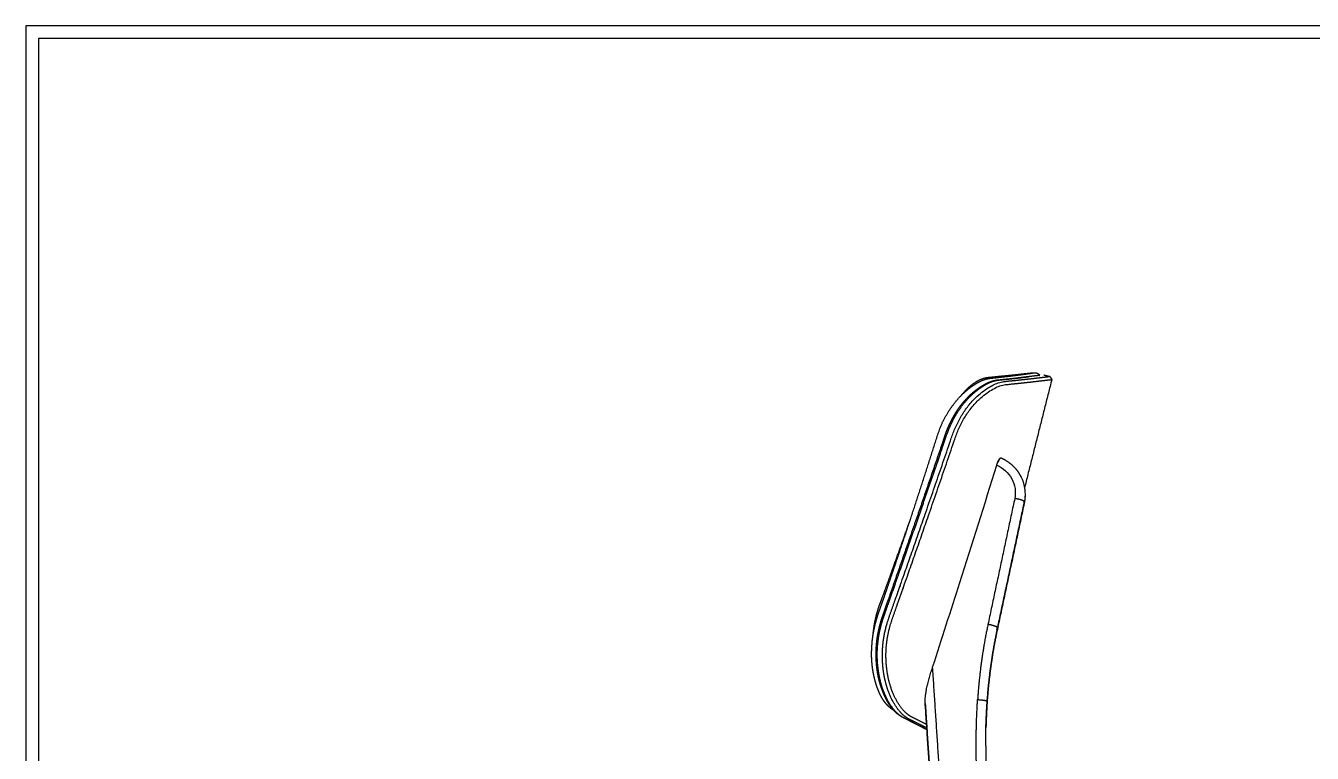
# Model space of a CAD drawing. Header units: millimetres. Extents: x 0 to 2008, y 0 to 2841.
# Drawn here: x 0 to 1004, y 2273 to 2841 of the extents above; entities that cross this region are included whole.
import ezdxf

# ---------------------------------------------------------------- set-up
doc = ezdxf.new("R2010")
doc.units = ezdxf.units.MM
doc.header["$MEASUREMENT"] = 0
doc.layers.add('3052 Søborg Wood full upholstered', color=7, linetype='Continuous', true_color=0x000000)
doc.layers.add('Layout Large', color=7, linetype='Continuous', true_color=0x000000)

msp = doc.modelspace()

# ---------------------------------------------------------------- linework, layer by layer
at = {"layer": '3052 Søborg Wood full upholstered'}
for points, weights, knots in [([(663.3, 2374.4), (663.5, 2374.8), (663.6, 2375.3), (663.7, 2375.7), (663.8, 2376.2), (663.9, 2376.6), (664.1, 2377.1), (664.2, 2377.5), (664.3, 2378), (664.5, 2378.4), (664.5, 2378.6), (664.6, 2378.9), (664.7, 2379.1), (664.7, 2379.3), (664.8, 2379.5), (664.9, 2379.7), (665, 2380.2), (665.1, 2380.6), (665.3, 2381), (665.4, 2381.4), (665.6, 2381.8), (665.7, 2382.3), (666, 2383.1), (666.3, 2383.9), (666.6, 2384.7), (667.7, 2387.9), (668.8, 2391.2), (670, 2394.4), (672.2, 2400.9), (674.5, 2407.5), (676.7, 2414), (681.1, 2427), (685.5, 2440), (689.8, 2453.1), (694.1, 2466.1), (698.4, 2479.2), (702.6, 2492.3), (704.7, 2498.8), (706.8, 2505.3), (708.9, 2511.9), (709.9, 2515.1), (711, 2518.4), (712, 2521.7), (712.1, 2522.1), (712.3, 2522.6), (712.4, 2523), (712.6, 2523.4), (712.7, 2523.9), (712.9, 2524.3), (713.2, 2525.1), (713.5, 2526), (713.8, 2526.8), (714.5, 2528.5), (715.2, 2530.1), (716, 2531.8), (716.4, 2532.5), (716.8, 2533.3), (717.2, 2534.1), (717.4, 2534.5), (717.6, 2534.9), (717.8, 2535.2), (717.9, 2535.4), (718, 2535.6), (718.2, 2535.8), (718.3, 2536), (718.4, 2536.2), (718.5, 2536.4), (719.4, 2537.9), (720.3, 2539.4), (721.2, 2540.9), (722.2, 2542.2), (723.1, 2543.6), (724.1, 2544.9), (725.1, 2546.2), (726, 2547.4), (727.1, 2548.6), (728, 2549.7), (729, 2550.8), (730.1, 2551.9), (730.6, 2552.4), (731, 2552.9), (731.5, 2553.3), (731.8, 2553.6), (732, 2553.8), (732.3, 2554), (732.5, 2554.2), (732.8, 2554.5), (733, 2554.7), (734.9, 2556.4), (736.8, 2558), (738.7, 2559.3), (740.6, 2560.7), (742.5, 2561.8), (744.3, 2562.7), (745.2, 2563.2), (746.2, 2563.6), (747.1, 2564), (747.5, 2564.1), (748, 2564.3), (748.5, 2564.5), (748.7, 2564.5), (748.9, 2564.6), (749.2, 2564.7), (749.4, 2564.7), (749.6, 2564.8), (749.8, 2564.9), (750.7, 2565.1), (751.7, 2565.3), (752.6, 2565.4), (752.9, 2565.4), (753.3, 2565.4), (753.7, 2565.5), (754, 2565.5), (754.4, 2565.6), (754.7, 2565.6), (756.1, 2565.8), (757.5, 2565.9), (758.8, 2566.1), (763.4, 2566.6), (767.9, 2567.1), (772.4, 2567.7), (776.3, 2568.2), (779.3, 2568.6), (781.6, 2568.9), (782.7, 2569.1), (783.7, 2569.2), (784.8, 2569.4), (785.1, 2569.4), (785.6, 2569.5), (785.8, 2569.5), (786, 2569.6), (786, 2569.6), (786.1, 2569.6), (786.1, 2569.6)], [0.999999999988, 0.99998319473, 0.999983194734, 1, 0.9999833799, 0.9999833799, 1, 0.999983243256, 0.999983243256, 1, 0.999995851133, 0.999995851133, 1, 0.999995454361, 0.999995454361, 1, 0.999972445973, 0.999972445973, 1, 0.999991802409, 0.999991802409, 1, 1, 1, 1, 0.999999540411, 0.999999540411, 1, 0.999998122028, 0.999998122028, 1, 0.999993033856, 0.999993033856, 1, 0.999994484517, 0.999994484517, 1, 0.999998862566, 0.999998862566, 1, 0.999999595574, 0.999999595574, 1, 0.999975349049, 0.999975349049, 1, 0.999969775095, 0.999969775095, 1, 0.999882361126, 0.999882361126, 1, 0.999522521715, 0.999522521715, 1, 0.999884331934, 0.999884331934, 1, 0.999967397314, 0.999967397314, 1, 0.999997772902, 0.999997772902, 1, 0.999997986003, 0.999997986003, 1, 0.999691334122, 0.999691334122, 1, 0.999675907275, 0.999675907275, 1, 0.999654343801, 0.999654343801, 1, 0.999613204882, 0.999613204882, 1, 0.999932731161, 0.999932731161, 1, 0.999986901588, 0.999986901588, 1, 0.999984948388, 0.999984948388, 1, 1, 1, 1, 1, 1, 1, 0.99924582898, 0.99924582898, 1, 0.999756514166, 0.999756514166, 1, 0.999912671704, 0.999912671704, 1, 0.999916349933, 0.999916349933, 1, 1, 1, 1, 0.999999401428, 0.999999401428, 1, 1, 1, 1, 0.999999102509, 0.999999102509, 1, 0.999987358808, 0.999987358808, 1, 1, 1, 1, 1, 1, 1, 1, 1, 1, 1, 0.999978365893, 0.999978365893, 1], [267.480731, 267.480731, 267.480731, 267.480731, 268.875455, 268.875455, 268.875455, 270.269446, 270.269446, 270.269446, 271.66289, 271.66289, 271.66289, 272.358267, 272.358267, 272.358267, 273.048814, 273.048814, 273.048814, 274.386338, 274.386338, 274.386338, 275.699988, 275.699988, 275.699988, 278.300719, 278.300719, 278.300719, 288.624167, 288.624167, 288.624167, 309.267488, 309.267488, 309.267488, 350.52205, 350.52205, 350.52205, 391.739628, 391.739628, 391.739628, 412.33643, 412.33643, 412.33643, 422.63529, 422.63529, 422.63529, 424.002195, 424.002195, 424.002195, 425.37604, 425.37604, 425.37604, 428.104501, 428.104501, 428.104501, 433.477953, 433.477953, 433.477953, 436.115183, 436.115183, 436.115183, 437.422797, 437.422797, 437.422797, 438.086093, 438.086093, 438.086093, 438.749481, 438.749481, 438.749481, 443.98962, 443.98962, 443.98962, 448.983247, 448.983247, 448.983247, 453.700262, 453.700262, 453.700262, 458.129877, 458.129877, 458.129877, 460.205014, 460.205014, 460.205014, 461.202377, 461.202377, 461.202377, 462.182447, 462.182447, 462.182447, 473.064018, 473.064018, 473.064018, 483.909839, 483.909839, 483.909839, 486.932487, 486.932487, 486.932487, 488.388946, 488.388946, 488.388946, 489.110156, 489.110156, 489.110156, 489.811838, 489.811838, 489.811838, 495.097038, 495.097038, 495.097038, 496.195273, 496.195273, 496.195273, 498.809256, 498.809256, 498.809256, 502.913325, 502.913325, 502.913325, 516.640911, 516.640911, 516.640911, 558.460218, 558.460218, 558.460218, 579.359066, 579.359066, 589.800735, 589.800735, 600.193242, 600.193242, 600.193242, 600.358909, 600.358909, 600.358909, 600.358909]), ([(666.9, 2330.1), (666.5, 2332.1), (665.7, 2336), (664.7, 2344.1), (664.5, 2352.2), (665.3, 2360.6), (666.6, 2368.9), (668.3, 2375), (669.6, 2379), (669.8, 2379.4), (669.9, 2379.9), (670.1, 2380.3), (670.8, 2382.4), (679.2, 2406.1), (695.1, 2451.7), (710.3, 2496.1), (718.1, 2518.9), (718.4, 2519.8), (718.5, 2520), (718.5, 2520.2), (718.6, 2520.4), (718.7, 2520.6), (718.8, 2520.8), (718.8, 2521.1), (719.4, 2522.6), (720.5, 2525.6), (723, 2531.4), (726, 2536.9), (729.4, 2542), (732.1, 2545.7), (734.6, 2548.5), (736.6, 2550.7), (737.6, 2551.7), (738.2, 2552.2), (739.4, 2553.4), (743.9, 2557.3), (750.1, 2561.3), (755.3, 2563.3), (757.7, 2563.8), (758.6, 2563.9), (758.9, 2564), (759.1, 2564), (759.1, 2564), (759.3, 2564), (759.6, 2564.1), (760.3, 2564.1), (760.8, 2564.2), (761.3, 2564.2), (761.4, 2564.3), (761.6, 2564.3), (761.8, 2564.3), (768.8, 2565), (775.8, 2565.8), (782.7, 2566.6)], [1, 1, 1, 1, 1, 1, 1, 1, 1, 0.9999977179, 0.9999977179, 1, 1, 1, 1, 1, 1, 1, 1, 1, 1, 1, 1, 1, 1, 1, 1, 1, 1, 1, 1, 1, 1, 1, 1, 1, 1, 1, 1, 1, 1, 1, 1, 1, 1, 1, 1, 1, 1, 1, 1, 0.999985735318, 0.999985735318, 1], [77.191486, 77.191486, 77.191486, 77.191486, 83.211973, 89.166251, 101.57194, 107.733749, 114.232247, 126.810311, 126.810311, 126.810311, 128.168621, 128.168621, 128.168621, 134.931895, 204.187756, 274.343203, 277.039741, 277.039741, 277.039741, 277.714055, 277.714055, 277.714055, 278.380596, 278.380596, 278.380596, 283.279635, 288.034116, 297.425432, 301.827373, 306.546047, 310.999141, 313.22695, 315.403275, 315.403275, 315.403275, 322.355957, 340.796133, 350.714853, 355.180981, 356.657322, 357.415045, 357.415045, 357.415045, 357.960945, 358.506845, 359.598646, 362.751733, 362.751733, 362.751733, 364.066493, 364.066493, 364.066493, 385.139545, 385.139545, 385.139545, 385.139545]), ([(671, 2329.1), (670.5, 2331.1), (669.7, 2335), (668.7, 2343.1), (668.5, 2351.4), (669.2, 2359.6), (670.2, 2365.7), (671.6, 2371.9), (672.9, 2376), (673.6, 2378), (673.7, 2378.4), (673.9, 2378.9), (674, 2379.3), (687.3, 2416.9), (703.1, 2462.2), (719.1, 2508.7), (722.1, 2517.5), (722.5, 2518.8), (722.6, 2519), (722.6, 2519.2), (722.7, 2519.4), (722.8, 2519.6), (722.9, 2519.8), (722.9, 2520), (723.4, 2521.5), (724.6, 2524.5), (727.2, 2530.5), (731, 2537.4), (735.6, 2544), (739.6, 2548.4), (741.6, 2550.4), (742.4, 2551.1), (743.8, 2552.4), (749.8, 2557.5), (756.6, 2561.3), (761.8, 2562.6), (763.1, 2562.8), (763.5, 2562.9), (763.6, 2562.9), (763.8, 2562.9), (764.2, 2562.9), (764.8, 2563), (765.4, 2563.1), (765.7, 2563.1), (765.9, 2563.1), (766.1, 2563.1), (766.3, 2563.2), (767.2, 2563.3), (775.3, 2564.1), (786.2, 2565.3), (795.4, 2566.4), (798.9, 2566.8), (799.4, 2566.9), (799.4, 2566.9)], [1, 1, 1, 1, 1, 1, 1, 1, 1, 1, 0.999997149791, 0.999997149791, 1, 1, 1, 1, 1, 1, 1, 1, 1, 1, 1, 1, 1, 1, 1, 1, 1, 1, 1, 1, 1, 1, 1, 1, 1, 1, 1, 1, 1, 1, 1, 1, 1, 1, 1, 1, 1, 1, 1, 1, 1, 1], [72.774298, 72.774298, 72.774298, 72.774298, 78.91307, 84.821831, 97.259087, 103.626565, 109.588455, 115.886084, 122.430423, 122.430423, 122.430423, 123.788874, 123.788874, 123.788874, 244.536549, 268.739267, 272.704573, 272.704573, 272.704573, 273.379149, 273.379149, 273.379149, 274.045765, 274.045765, 274.045765, 278.80677, 283.729012, 293.390379, 302.410081, 307.935552, 311.118366, 311.118366, 311.118366, 318.804214, 344.575594, 351.035665, 353.583924, 353.583924, 353.583924, 354.248798, 354.913672, 356.24342, 358.986186, 358.986186, 358.986186, 360.31694, 360.31694, 360.31694, 366.965787, 422.376358, 461.275143, 500.438044, 520.654521, 520.654521, 520.654521, 520.654521]), ([(673.7, 2329.8), (673.2, 2331.8), (672.5, 2335.6), (671.5, 2343.4), (671.2, 2357.4), (673.6, 2369.4), (676.2, 2377), (676.4, 2377.5), (676.5, 2377.9), (676.6, 2378.3), (690, 2415.9), (705.7, 2461.2), (721.7, 2507.7), (724.7, 2516.5), (725.1, 2517.8), (725.2, 2518), (725.2, 2518.2), (725.3, 2518.4), (725.4, 2518.6), (725.4, 2518.8), (725.5, 2519), (726, 2520.5), (727.1, 2523.4), (729.6, 2529.1), (733.2, 2535.7), (737.7, 2542.1), (741.5, 2546.3), (743.5, 2548.3), (744.3, 2549), (745.6, 2550.3), (751.5, 2555.2), (758.1, 2559), (763.3, 2560.3), (764.6, 2560.4), (764.9, 2560.5), (765, 2560.5), (765.2, 2560.5), (765.6, 2560.6), (766.2, 2560.6), (766.8, 2560.7), (767.1, 2560.7), (767.3, 2560.7), (767.5, 2560.7), (767.7, 2560.8), (768.6, 2560.9), (776.8, 2561.7), (787.7, 2562.9), (796.8, 2564), (800.3, 2564.4), (800.9, 2564.4), (800.9, 2564.4)], [1, 1, 1, 1, 1, 1, 1, 0.99999737395, 0.99999737395, 1, 1, 1, 1, 1, 1, 1, 1, 1, 1, 1, 1, 1, 1, 1, 1, 1, 1, 1, 1, 1, 1, 1, 1, 1, 1, 1, 1, 1, 1, 1, 1, 1, 1, 1, 1, 1, 1, 1, 1, 1, 1], [69.967738, 69.967738, 69.967738, 69.967738, 75.924805, 81.647817, 93.659068, 117.878952, 117.878952, 117.878952, 119.217611, 119.217611, 119.217611, 239.965286, 264.168003, 268.13331, 268.13331, 268.13331, 268.807886, 268.807886, 268.807886, 269.474502, 269.474502, 269.474502, 274.03785, 278.760688, 288.051062, 296.751292, 302.093898, 305.17923, 305.17923, 305.17923, 312.865077, 338.636457, 345.096529, 347.644787, 347.644787, 347.644787, 348.309661, 348.974535, 350.304283, 353.04705, 353.04705, 353.04705, 354.377803, 354.377803, 354.377803, 361.02665, 416.437222, 455.336006, 494.498907, 514.715384, 514.715384, 514.715384, 514.715384]), ([(717.8, 2521.2), (718, 2521.8), (718.2, 2522.5), (718.4, 2523.1), (718.8, 2524.2), (719.3, 2525.3), (719.7, 2526.4), (720.4, 2528.1), (721.2, 2529.8), (722.1, 2531.5), (723.2, 2533.8), (724.4, 2536), (725.7, 2538.2), (727.7, 2541.3), (729.7, 2544.2), (731.9, 2546.8), (732.6, 2547.6), (733.4, 2548.5), (734.1, 2549.3), (734.7, 2549.9), (735.3, 2550.5), (735.9, 2551.1), (736.2, 2551.4), (736.5, 2551.8), (736.9, 2552.1), (738.1, 2553.2), (739.3, 2554.3), (740.6, 2555.3), (743.9, 2558), (747.1, 2560.1), (750.2, 2561.6), (751.8, 2562.4), (753.5, 2563), (755.1, 2563.5), (755.7, 2563.7), (756.5, 2563.8), (757.2, 2563.9), (757.4, 2564), (757.6, 2564), (757.9, 2564.1), (758, 2564.1), (758.1, 2564.1), (758.2, 2564.1)], [1, 0.999954901268, 0.999954901268, 1, 0.999867393498, 0.999867393498, 1, 0.999631941858, 0.999631941858, 1, 0.999284427054, 0.999284427054, 1, 1, 1, 1, 0.999757635196, 0.999757635196, 1, 0.999852389533, 0.999852389533, 1, 0.999954259286, 0.999954259286, 1, 0.999581183822, 0.999581183822, 1, 1, 1, 1, 1, 1, 1, 0.999202693724, 0.999202693724, 1, 0.99989506967, 0.99989506967, 1, 0.999971897152, 0.999971897152, 1], [257.049253, 257.049253, 257.049253, 257.049253, 259.091272, 259.091272, 259.091272, 262.56755, 262.56755, 262.56755, 268.25246, 268.25246, 268.25246, 275.84582, 275.84582, 275.84582, 288.252038, 288.252038, 288.252038, 291.685622, 291.685622, 291.685622, 294.129163, 294.129163, 294.129163, 295.582998, 295.582998, 295.582998, 300.51875, 300.51875, 300.51875, 319.288827, 319.288827, 319.288827, 329.390701, 329.390701, 329.390701, 331.558645, 331.558645, 331.558645, 332.254721, 332.254721, 332.254721, 332.607708, 332.607708, 332.607708, 332.607708]), ([(729.7, 2551.5), (730.9, 2552.9), (732.1, 2554.3), (733.4, 2555.6), (735.2, 2557.5), (736.9, 2559.1), (738.7, 2560.5), (739.1, 2560.8), (739.6, 2561.2), (740, 2561.5), (740.2, 2561.6), (740.4, 2561.8), (740.7, 2561.9), (740.9, 2562.1), (741.1, 2562.2), (741.3, 2562.3), (742.1, 2562.9), (742.9, 2563.4), (743.8, 2563.8), (745.5, 2564.7), (747.2, 2565.4), (749, 2565.8), (749.4, 2565.9), (749.9, 2566), (750.3, 2566.1), (750.5, 2566.1), (750.8, 2566.1), (751, 2566.1), (751.2, 2566.2), (751.4, 2566.2), (751.6, 2566.2), (752.3, 2566.3), (753.1, 2566.3), (753.8, 2566.4), (755.2, 2566.5), (756.5, 2566.7), (757.9, 2566.8), (762.6, 2567.3), (767.2, 2567.7), (771.8, 2568.2), (775.8, 2568.6), (778.9, 2569), (781.3, 2569.2), (782.5, 2569.4), (783.6, 2569.5), (784.8, 2569.6), (785.2, 2569.6), (785.8, 2569.7), (786.1, 2569.7), (786.4, 2569.7), (786.5, 2569.7), (786.7, 2569.8), (786.9, 2569.8), (787, 2569.8), (787.2, 2569.8), (787.3, 2569.8), (787.6, 2569.8), (787.7, 2569.8), (787.9, 2569.8), (788.3, 2569.7), (788.7, 2569.6), (789.3, 2569.5), (790.3, 2569), (791, 2568.5), (791.5, 2567.9)], [1, 0.999469207009, 0.999469207009, 1, 1, 1, 1, 0.99986860313, 0.99986860313, 1, 0.999942202586, 0.999942202586, 1, 0.999962828832, 0.999962828832, 1, 0.999142652402, 0.999142652402, 1, 1, 1, 1, 0.999585410584, 0.999585410584, 1, 0.999829737922, 0.999829737922, 1, 0.999939946203, 0.999939946203, 1, 1, 1, 1, 0.999999548651, 0.999999548651, 1, 0.9999959669, 0.9999959669, 1, 1, 1, 1, 1, 1, 1, 1, 1, 1, 1, 1, 1, 1, 1, 1, 1, 1, 1, 1, 1, 1, 1, 1, 1, 1], [0, 0, 0, 0, 5.548227, 5.548227, 5.548227, 16.281046, 16.281046, 16.281046, 17.924379, 17.924379, 17.924379, 18.721323, 18.721323, 18.721323, 19.460387, 19.460387, 19.460387, 22.374379, 22.374379, 22.374379, 32.566415, 32.566415, 32.566415, 33.920117, 33.920117, 33.920117, 34.614562, 34.614562, 34.614562, 35.229221, 35.229221, 35.229221, 40.427615, 40.427615, 40.427615, 44.590321, 44.590321, 44.590321, 58.583089, 58.583089, 58.583089, 100.288447, 100.288447, 100.288447, 121.123316, 121.123316, 131.541085, 131.541085, 141.999568, 141.999568, 141.999568, 149.440606, 149.440606, 153.131921, 153.131921, 158.054878, 158.054878, 158.054878, 158.322186, 158.622109, 159.188201, 159.710913, 160.258075, 162.441251, 162.441251, 162.441251, 162.441251]), ([(758.2, 2564.1), (758.3, 2564.1), (758.4, 2564.1), (758.5, 2564.1), (758.5, 2564.1), (758.6, 2564.1), (758.7, 2564.1), (758.8, 2564.2), (759, 2564.2), (759.1, 2564.2), (759.6, 2564.2), (760, 2564.3), (760.4, 2564.3)], [1, 0.999989195864, 0.999989195864, 1, 1, 1, 1, 1, 1, 1, 1, 1, 1], [0, 0, 0, 0, 0.24924, 0.24924, 0.24924, 0.796897, 0.796897, 0.796897, 1.888885, 1.888885, 1.888885, 5.038646, 5.038646, 5.038646, 5.038646]), ([(760.4, 2564.3), (760.6, 2564.4), (760.8, 2564.4), (760.9, 2564.4), (763.3, 2564.6), (765.6, 2564.9), (767.9, 2565.1), (772.3, 2565.6), (776.7, 2566.1), (781.1, 2566.7), (784.4, 2567.1), (787.8, 2567.5), (791.2, 2567.9), (791.2, 2567.9), (791.2, 2567.9), (791.2, 2567.9)], [1, 1, 1, 1, 0.999998284861, 0.999998284861, 1, 0.99999437045, 0.99999437045, 1, 0.999997689777, 0.999997689777, 1, 1, 1, 1], [5.038646, 5.038646, 5.038646, 5.038646, 6.348204, 6.348204, 6.348204, 13.334718, 13.334718, 13.334718, 26.595767, 26.595767, 26.595767, 36.772846, 36.772846, 36.772846, 36.788146, 36.788146, 36.788146, 36.788146]), ([(668.7, 2379.2), (668.7, 2379.4), (668.8, 2379.6), (668.9, 2379.8), (669, 2380), (669, 2380.2), (669.1, 2380.4), (669.8, 2382.5), (670.6, 2384.6), (671.3, 2386.8), (678.9, 2408.4), (686.4, 2430), (693.9, 2451.6), (701.5, 2473.5), (709, 2495.5), (716.5, 2517.4), (716.8, 2518.3), (717, 2519.1), (717.3, 2519.9), (717.4, 2520.2), (717.5, 2520.4), (717.5, 2520.6)], [1, 0.999996842951, 0.999996842951, 1, 1, 1, 1, 0.999999978035, 0.999999978035, 1, 0.99999783938, 0.99999783938, 1, 0.999998006446, 0.999998006446, 1, 1, 1, 1, 1, 1, 1], [106.708627, 106.708627, 106.708627, 106.708627, 107.391218, 107.391218, 107.391218, 108.066049, 108.066049, 108.066049, 114.772244, 114.772244, 114.772244, 183.443715, 183.443715, 183.443715, 253.007415, 253.007415, 253.007415, 255.70349, 255.70349, 255.70349, 256.377816, 256.377816, 256.377816, 256.377816]), ([(759.8, 2502.1), (759.9, 2502.2), (760, 2502.3), (760, 2502.4), (760.1, 2502.5), (760.2, 2502.6), (760.2, 2502.6), (760.7, 2503.1), (761.1, 2503.4), (761.5, 2503.3), (761.6, 2503.3), (761.7, 2503.2)], [1, 0.999632998096, 0.999632998096, 1, 0.99966144957, 0.99966144957, 1, 1, 1, 1, 1, 1], [0, 0, 0, 0, 0.371339, 0.371339, 0.371339, 0.649722, 0.649722, 0.649722, 3.868727, 3.868727, 4.755067, 4.755067, 4.755067, 4.755067]), ([(761.7, 2503.2), (764.6, 2501.8), (767.3, 2500), (769.7, 2497.9), (772.4, 2495.5), (774.6, 2492.7), (776.3, 2489.6)], [0.9999999948, 0.99272935655, 0.992729358283, 1, 1, 1, 1], [4.755067, 4.755067, 4.755067, 4.755067, 14.446122, 14.446122, 14.446122, 25.137158, 25.137158, 25.137158, 25.137158]), ([(758, 2497.7), (758.1, 2498.2), (758.3, 2498.6), (758.4, 2499.1), (758.5, 2499.2), (758.5, 2499.4), (758.6, 2499.6)], [1, 1, 1, 1, 0.999964627864, 0.999964627864, 1], [0, 0, 0, 0, 1.432826, 1.432826, 1.432826, 1.961888, 1.961888, 1.961888, 1.961888]), ([(661.4, 2364.9), (661.4, 2365), (661.4, 2365.1), (661.4, 2365.2), (661.6, 2367), (661.8, 2368.9), (662.1, 2370.7), (662.1, 2371.1), (662.2, 2371.6), (662.3, 2372.1), (662.3, 2372.5), (662.4, 2373), (662.5, 2373.4), (662.6, 2374.3), (662.8, 2375.2), (663, 2376.1), (663.7, 2379.6), (664.6, 2383.1), (665.8, 2386.6), (665.9, 2387), (666.1, 2387.4), (666.2, 2387.9), (666.4, 2388.3), (666.5, 2388.7), (666.7, 2389.1), (667, 2389.9), (667.3, 2390.7), (667.6, 2391.5), (668.2, 2393.2), (668.8, 2394.8), (669.4, 2396.4), (671.7, 2402.8), (674.1, 2409.3), (676.4, 2415.8), (681.2, 2429), (686, 2442.3), (690.6, 2455.6)], [1, 1, 1, 1, 0.999769475159, 0.999769475159, 1, 0.999988087322, 0.999988087322, 1, 0.999988437046, 0.999988437046, 1, 0.999910609035, 0.999910609035, 1, 0.998669851547, 0.998669851547, 1, 0.999983792689, 0.999983792689, 1, 0.999987319988, 0.999987319988, 1, 1, 1, 1, 0.999999960948, 0.999999960948, 1, 0.999999062235, 0.999999062235, 1, 0.999994614219, 0.999994614219, 1], [281.121368, 281.121368, 281.121368, 281.121368, 281.446721, 281.446721, 281.446721, 286.985078, 286.985078, 286.985078, 288.375708, 288.375708, 288.375708, 289.756946, 289.756946, 289.756946, 292.458425, 292.458425, 292.458425, 303.325895, 303.325895, 303.325895, 304.686785, 304.686785, 304.686785, 306.02631, 306.02631, 306.02631, 308.625295, 308.625295, 308.625295, 313.787084, 313.787084, 313.787084, 334.438722, 334.438722, 334.438722, 376.706686, 376.706686, 376.706686, 376.706686]), ([(677.6, 2306.3), (677.6, 2306.3), (677.5, 2306.4), (677.5, 2306.4), (677.1, 2306.6), (676.7, 2306.9), (676.3, 2307.1), (675.6, 2307.7), (674.8, 2308.2), (674.1, 2308.9), (672.7, 2310.1), (671.4, 2311.6), (670.2, 2313.2), (669.9, 2313.6), (669.6, 2314), (669.4, 2314.4), (669.2, 2314.6), (669.1, 2314.8), (668.9, 2315.1), (668.8, 2315.3), (668.7, 2315.5), (668.5, 2315.7), (668, 2316.7), (667.4, 2317.7), (666.9, 2318.7), (665.9, 2320.8), (665, 2323.1), (664.1, 2325.6), (663.3, 2328.1), (662.6, 2330.8), (662, 2333.6), (661.7, 2335.1), (661.4, 2336.5), (661.2, 2338), (660.9, 2339.6), (660.8, 2341.2), (660.6, 2342.7), (660.5, 2344.4), (660.4, 2346), (660.3, 2347.7), (660.3, 2349.4), (660.3, 2351.1), (660.3, 2352.8), (660.4, 2354.6), (660.5, 2356.3), (660.6, 2358.1), (660.7, 2359.9), (660.9, 2361.7), (661.2, 2363.5), (661.4, 2365.3), (661.7, 2367.1), (662.1, 2369), (662.4, 2370.3), (662.7, 2371.7), (663, 2373), (663.1, 2373.5), (663.2, 2373.9), (663.3, 2374.4)], [1, 1, 1, 1, 0.999631261362, 0.999631261362, 1, 0.998726116476, 0.998726116476, 1, 1, 1, 1, 0.999821675982, 0.999821675982, 1, 0.999933742782, 0.999933742782, 1, 0.999947546493, 0.999947546493, 1, 0.999498604642, 0.999498604642, 1, 1, 1, 1, 1, 1, 1, 0.99971170123, 0.99971170123, 1, 0.999715840241, 0.999715840241, 1, 0.999732483895, 0.999732483895, 1, 0.99973449663, 0.99973449663, 1, 0.999733936952, 0.999733936952, 1, 0.999734855545, 0.999734855545, 1, 0.999732491568, 0.999732491568, 1, 0.999848394972, 0.999848394972, 1, 0.999983349054, 0.99998334905, 0.999999999988], [183.79921, 183.79921, 183.79921, 183.79921, 183.933016, 183.933016, 183.933016, 185.33936, 185.33936, 185.33936, 188.172742, 188.172742, 188.172742, 198.344236, 198.344236, 198.344236, 199.840895, 199.840895, 199.840895, 200.606837, 200.606837, 200.606837, 201.419518, 201.419518, 201.419518, 204.797517, 204.797517, 204.797517, 215.505229, 215.505229, 215.505229, 226.315611, 226.315611, 226.315611, 230.817316, 230.817316, 230.817316, 235.538837, 235.538837, 235.538837, 240.482666, 240.482666, 240.482666, 245.622544, 245.622544, 245.622544, 250.930883, 250.930883, 250.930883, 256.369997, 256.369997, 256.369997, 261.902978, 261.902978, 261.902978, 266.084457, 266.084457, 266.084457, 267.480731, 267.480731, 267.480731, 267.480731]), ([(665.9, 2330.7), (665.3, 2333.4), (664.8, 2336.3), (664.4, 2339.3), (664.2, 2341.2), (664, 2343.2), (663.9, 2345.2), (663.8, 2347.1), (663.7, 2348.9), (663.7, 2350.8), (663.8, 2354.1), (664, 2357.5), (664.4, 2360.8), (664.8, 2364.1), (665.4, 2367.4), (666.2, 2370.6), (666.6, 2372.2), (667, 2373.8), (667.5, 2375.5), (667.7, 2376.3), (668, 2377.1), (668.2, 2377.9), (668.4, 2378.3), (668.5, 2378.7), (668.7, 2379.2)], [1, 1, 1, 1, 0.999588071976, 0.999588071976, 1, 0.999655707432, 0.999655707432, 1, 0.998933837118, 0.998933837118, 1, 0.998992825867, 0.998992825867, 1, 0.999735848264, 0.999735848264, 1, 0.999931500834, 0.999931500834, 1, 0.999982452726, 0.999982452726, 1], [56.07965, 56.07965, 56.07965, 56.07965, 66.244885, 66.244885, 66.244885, 72.205692, 72.205692, 72.205692, 77.800247, 77.800247, 77.800247, 87.871578, 87.871578, 87.871578, 97.769997, 97.769997, 97.769997, 102.835956, 102.835956, 102.835956, 105.407456, 105.407456, 105.407456, 106.708627, 106.708627, 106.708627, 106.708627]), ([(684.3, 2300.9), (684, 2301.1), (683.8, 2301.2), (683.5, 2301.4), (681.6, 2302.5), (679.9, 2303.9), (678.2, 2305.6), (675.6, 2308.4), (673.2, 2311.9), (671.1, 2316.2), (669, 2320.4), (667.2, 2325.3), (665.9, 2330.7)], [0.999999999857, 0.999800686084, 0.999800686131, 1, 1, 1, 1, 1, 1, 1, 1, 1, 1], [0.769548, 0.769548, 0.769548, 0.769548, 1.727843, 1.727843, 1.727843, 14.735736, 14.735736, 14.735736, 35.433159, 35.433159, 35.433159, 56.07965, 56.07965, 56.07965, 56.07965]), ([(703.4, 2291.3), (697.7, 2294.3), (692, 2297.2), (686.3, 2300), (686, 2300.2), (685.7, 2300.3), (685.3, 2300.5), (685.2, 2300.6), (685.1, 2300.6), (684.9, 2300.7), (684.7, 2300.8), (682.7, 2301.9), (678.1, 2305.7), (671.8, 2314.8), (668.2, 2324.6), (666.9, 2330.1)], [1, 0.999992879898, 0.999992879898, 1, 1, 1, 1, 0.999973283088, 0.999973283088, 1, 1, 1, 1, 1, 1, 1], [0, 0, 0, 0, 19.206742, 19.206742, 19.206742, 21.605285, 21.605285, 21.605285, 22.068401, 22.068401, 22.068401, 23.974013, 36.696531, 56.968605, 77.191486, 77.191486, 77.191486, 77.191486]), ([(703.2, 2295.3), (699.8, 2297), (696.4, 2298.7), (693, 2300.4), (692.7, 2300.5), (692.3, 2300.7), (692, 2300.9), (691.9, 2300.9), (691.7, 2301), (691.6, 2301.1), (691.3, 2301.2), (689.4, 2302.3), (684.8, 2305.9), (678.6, 2314.9), (675, 2324.5), (673.7, 2329.8)], [1, 0.999997552202, 0.999997552202, 1, 1, 1, 1, 0.999976229068, 0.999976229068, 1, 1, 1, 1, 1, 1, 1], [0, 0, 0, 0, 11.392141, 11.392141, 11.392141, 13.820146, 13.820146, 13.820146, 14.282602, 14.282602, 14.282602, 16.195213, 28.978658, 49.514089, 69.967738, 69.967738, 69.967738, 69.967738]), ([(703.4, 2292.6), (699.1, 2294.7), (694.9, 2296.8), (690.7, 2298.9), (690.3, 2299.1), (690, 2299.2), (689.7, 2299.4), (689.6, 2299.5), (689.4, 2299.5), (689.3, 2299.6), (689, 2299.7), (687, 2300.8), (682.4, 2304.6), (676, 2313.7), (672.3, 2323.6), (671, 2329.1)], [1, 0.999996203948, 0.999996203948, 1, 1, 1, 1, 0.999976149501, 0.999976149501, 1, 1, 1, 1, 1, 1, 1], [0, 0, 0, 0, 14.192571, 14.192571, 14.192571, 16.620576, 16.620576, 16.620576, 17.089162, 17.089162, 17.089162, 19.001772, 31.785218, 52.320649, 72.774298, 72.774298, 72.774298, 72.774298]), ([(684.8, 2300.7), (684.7, 2300.7), (684.6, 2300.8), (684.6, 2300.8), (684.5, 2300.8), (684.4, 2300.9), (684.3, 2300.9)], [1, 1, 1, 1, 0.999976660701, 0.999976660696, 0.999999999983], [0, 0, 0, 0, 0.510636, 0.510636, 0.510636, 0.7695481, 0.7695481, 0.7695481, 0.7695481]), ([(703.4, 2291.2), (699.7, 2293.1), (696, 2295), (692.3, 2296.9), (690.4, 2297.8), (688.5, 2298.8), (686.6, 2299.8), (686.3, 2299.9), (686, 2300.1), (685.7, 2300.2), (685.4, 2300.4), (685.1, 2300.5), (684.8, 2300.7)], [1, 0.999997105746, 0.999997105746, 1, 0.999999082035, 0.999999082035, 1, 1, 1, 1, 1, 1, 1], [0, 0, 0, 0, 12.485468, 12.485468, 12.485468, 18.857063, 18.857063, 18.857063, 21.204269, 21.204269, 21.204269, 23.601436, 23.601436, 23.601436, 23.601436])]:
    msp.add_rational_spline(points, weights, degree=3, knots=knots, dxfattribs=at)
for points, degree in [([(800.9, 2564.4), (790.2, 2522.2), (779.6, 2479.9)], 2), ([(791.3, 2567.7), (791.4, 2567.7), (791.5, 2567.7), (791.6, 2567.7)], 3), ([(794.6, 2568.1), (794.6, 2568.1), (794.6, 2568.1), (794.6, 2568.1)], 3), ([(794.6, 2568.1), (797, 2567.5), (799.4, 2566.9)], 2), ([(799.4, 2566.9), (800.1, 2565.7), (800.9, 2564.4)], 2), ([(717.5, 2520.6), (717.6, 2520.8), (717.7, 2521), (717.8, 2521.2)], 3), ([(759.8, 2502.1), (759.6, 2501.7), (759.4, 2501.2), (759.1, 2500.7), (758.9, 2500.1), (758.6, 2499.6)], 5), ([(772, 2471.7), (761.5, 2422.6), (751.1, 2373.4)], 2), ([(779.3, 2469), (779.3, 2469.4), (779.3, 2469.8), (776.9, 2470.7), (774.4, 2471.2), (772, 2471.7)], 5), ([(780, 2475.2), (780, 2474.5), (780, 2473.9)], 2), ([(779.3, 2469), (768.9, 2419.9), (758.4, 2370.7)], 2), ([(758.4, 2369.6), (768.9, 2418.7), (779.3, 2467.7)], 2), ([(779.3, 2467.6), (768.9, 2418.5), (758.4, 2369.5)], 2), ([(779.3, 2467.7), (779.3, 2468.4), (779.3, 2469)], 2), ([(779.3, 2467.7), (779.3, 2467.7), (779.3, 2467.7), (779.3, 2467.6), (779.3, 2467.6), (779.3, 2467.6)], 5), ([(758.4, 2370.7), (758.4, 2371.1), (758.4, 2371.5), (756, 2372.4), (753.5, 2372.9), (751.1, 2373.4)], 5), ([(758.4, 2370.7), (758.4, 2370.2), (758.4, 2369.6)], 2), ([(758.4, 2369.6), (758.4, 2369.6), (758.4, 2369.6), (758.4, 2369.5), (758.4, 2369.5), (758.4, 2369.5)], 5), ([(715.3, 2227.3), (711.6, 2283.7), (707.9, 2340.1)], 2), ([(707.9, 2225.6), (705, 2268.7), (702.1, 2311.8)], 2), ([(702.1, 2311.8), (702.3, 2309.3), (702.4, 2306.9), (702.6, 2304.5)], 3), ([(743, 2314.7), (745.5, 2314.6), (748, 2314.4), (750.4, 2313.9), (750.4, 2313.5), (750.4, 2313.1)], 5), ([(750.4, 2313.1), (750.4, 2312.6), (750.4, 2312.1)], 2), ([(702.6, 2304.5), (705.2, 2264.6), (707.9, 2224.8)], 2), ([(707.9, 2224.7), (705.2, 2264.3), (702.6, 2303.9)], 2), ([(702.6, 2303.6), (702.6, 2303.6), (702.6, 2303.7), (702.6, 2303.7)], 3), ([(749.3, 2278.7), (749.3, 2278.7), (749.3, 2278.6), (749.3, 2278.6)], 3)]:
    msp.add_open_spline(points, degree=degree, dxfattribs=at)
for points, knots in [([(758.6, 2499.6), (758.8, 2500.1), (759, 2500.5), (759.2, 2501), (759.4, 2501.4), (759.6, 2501.8), (759.8, 2502.1)], [11.451175, 11.451175, 11.451175, 11.451175, 13.095205, 13.095205, 13.095205, 14.72471, 14.72471, 14.72471, 14.72471]), ([(707.9, 2340.1), (715, 2362.1), (722.1, 2384.1), (738.8, 2436.6), (748.5, 2467.2), (758, 2497.7)], [190.798832, 190.798832, 190.798832, 190.798832, 260.950751, 260.950751, 358.105537, 358.105537, 358.105537, 358.105537]), ([(758, 2497.7), (760.4, 2496.6), (765, 2493.6), (768.4, 2489.4), (769.7, 2487), (771, 2484.7), (772.7, 2479.6), (772.5, 2474.3), (772, 2471.7)], [358.105537, 358.105537, 358.105537, 358.105537, 366.189536, 374.3861, 374.3861, 374.3861, 382.384503, 390.35657, 390.35657, 390.35657, 390.35657]), ([(776.3, 2489.6), (776.5, 2489.2), (776.9, 2488.4), (777.7, 2486.8), (778.8, 2483.9), (779.4, 2481.3), (779.7, 2479.6), (779.7, 2479.4), (779.7, 2479.1), (779.8, 2478.3), (779.9, 2477), (780, 2475.9), (780, 2475.2)], [25.137158, 25.137158, 25.137158, 25.137158, 26.467456, 27.797639, 30.458372, 35.786285, 35.786285, 35.786285, 36.29027, 36.798083, 37.939676, 40.197749, 40.197749, 40.197749, 40.197749]), ([(702.1, 2311.8), (702.1, 2312), (702.1, 2312.5), (702.1, 2313.3), (702.1, 2314.7), (702.2, 2316.9), (702.6, 2319.9), (703.2, 2323.4), (704.1, 2327.2), (705.1, 2331.1), (706.1, 2334.5), (707, 2337.5), (707.6, 2339.1), (707.9, 2340.1)], [0, 0, 0, 0, 0.782144, 1.333323, 2.490049, 5.015637, 7.915062, 11.64934, 15.557952, 19.63897, 23.889232, 26.107442, 29.034225, 29.034225, 29.034225, 29.034225])]:
    msp.add_open_spline(points, degree=3, knots=knots, dxfattribs=at)
for points, weights in [([(780, 2473.9), (780, 2470.8), (779.3, 2467.7)], [0.999999997362, 0.994468452755, 1]), ([(780, 2473.2), (779.9, 2470.4), (779.3, 2467.6)], [1, 0.995512524693, 1]), ([(780, 2475.2), (780, 2474.8), (780, 2474.5)], [0.999999999972, 0.999941784843, 1]), ([(751.1, 2373.4), (744.9, 2344.4), (743, 2314.7)], [1, 0.99735627543, 1]), ([(758.1, 2369.2), (758.2, 2369.9), (758.4, 2370.7)], [1, 0.999997988198, 1]), ([(750.4, 2312.1), (752.3, 2341.1), (758.4, 2369.6)], [1, 0.997347808687, 1]), ([(758.4, 2369.5), (752.3, 2341), (750.4, 2312)], [1, 0.997350325947, 1]), ([(742.4, 2255.7), (741.1, 2285.3), (743, 2314.7)], [1, 0.998523816815, 1]), ([(749.3, 2278.6), (749.3, 2295.9), (750.4, 2313.1)], [1, 0.999481378385, 1]), ([(749.3, 2278.6), (749.4, 2295.3), (750.4, 2312.1)], [1, 0.999506630394, 1]), ([(750.4, 2312), (749.8, 2302.3), (749.5, 2292.7)], [1, 0.999835485869, 1]), ([(750.4, 2312.1), (750.4, 2312), (750.4, 2312)], [0.999999999762, 0.999501676586, 1]), ([(750.4, 2312), (750.4, 2312), (750.4, 2311.9)], [1, 0.998527119658, 1]), ([(702.6, 2303.9), (702.6, 2304.2), (702.6, 2304.5)], [1, 0.99998922219, 1]), ([(749.3, 2278.6), (749.3, 2266.8), (749.9, 2254.9)], [1, 0.999755117579, 1])]:
    msp.add_rational_spline(points, weights, degree=2, dxfattribs=at)
at = {"layer": 'Layout Large'}
for points in [[(0, 0), (2008.4, 0), (2008.4, 2840.5), (0, 2840.5)], [(10, 10), (1998.4, 10), (1998.4, 2830.5), (10, 2830.5)]]:
    msp.add_lwpolyline(points, close=True, dxfattribs=at)

doc.saveas('drawing.dxf')
